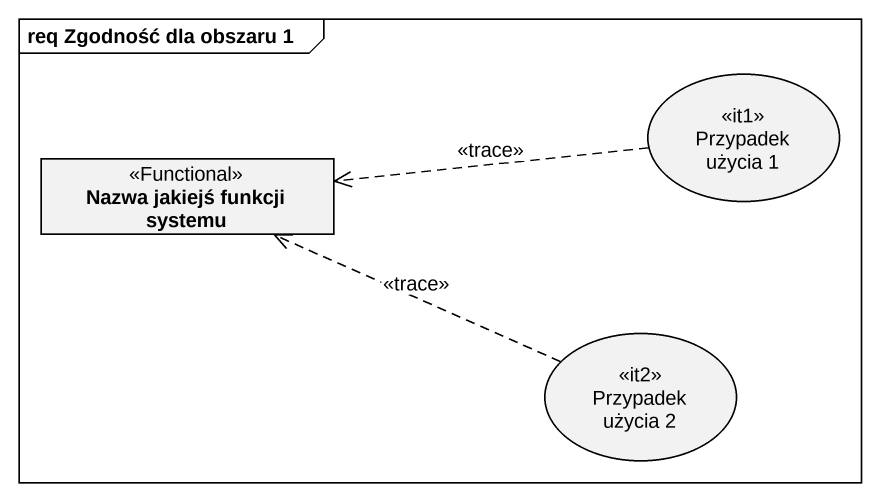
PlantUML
@startuml
mainframe req Zgodność dla obszaru 1
allowmixing
hide circle
hide empty members
usecase "Przypadek użycia 1" as Przypadek_użycia_1 <<it1>>
class "Nazwa jakiejś funkcji systemu" as Nazwa_jakiejś_funkcji <<Functional>>
usecase "Przypadek użycia 2" as Przypadek_użycia_2 <<it2>>
Przypadek_użycia_1 .left.> Nazwa_jakiejś_funkcji : <<trace>>
Przypadek_użycia_2 .left.> Nazwa_jakiejś_funkcji : <<trace>>
@enduml
